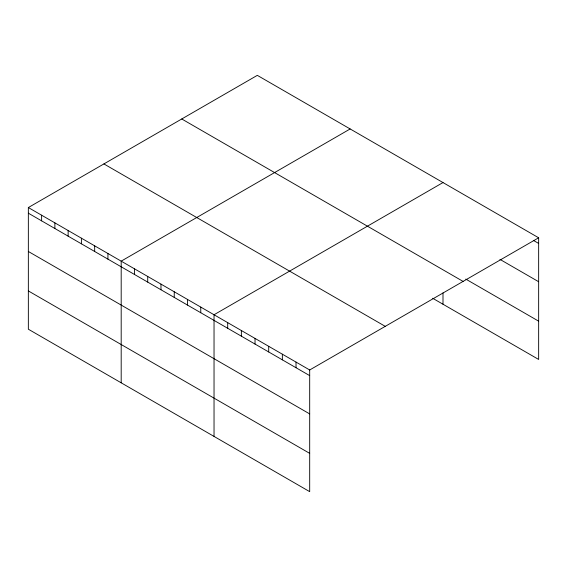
<?xml version="1.0" encoding="UTF-8"?>
<svg xmlns="http://www.w3.org/2000/svg" width="567" height="567" viewBox="0 0 567 567"><rect width="100%" height="100%" fill="white"/><g stroke="black" fill="none" stroke-linecap="round" stroke-linejoin="round"><path stroke-width="0.85" d="M309.688 413.91L309.688 369.975L28.35 207.55L28.35 329.214L309.688 491.646L309.688 413.91L28.35 251.479M432.678 298.27L538.65 359.45L538.65 237.786L257.312 75.354L28.35 207.55M350.151 128.957L121.189 261.146L121.189 382.817M442.997 182.56L214.035 314.749L214.035 436.42M309.688 369.975L538.65 237.786M533.334 240.365L538.65 243.434M499.931 259.367L538.65 281.721M465.769 279.092L538.65 321.163M181.752 118.978L463.09 281.409M103.91 163.927L385.248 326.351M28.35 213.192L309.688 375.623M28.35 290.928L309.688 453.359M442.997 292.912L442.997 304.224M296.024 362.086L296.024 367.735M282.359 354.198L282.359 359.847M268.694 346.309L268.694 351.951M255.03 338.421L255.03 344.063M241.365 330.526L241.365 336.174M227.7 322.637L227.7 328.286M200.768 307.094L200.768 312.736M187.507 299.433L187.507 305.081M174.246 291.778L174.246 297.427M160.978 284.124L160.978 289.765M147.718 276.462L147.718 282.111M134.457 268.808L134.457 274.449M107.928 253.492L107.928 259.14M94.668 245.837L94.668 251.479M81.4 238.175L81.4 243.824M68.139 230.521L68.139 236.163M54.879 222.859L54.879 228.508M41.611 215.205L41.611 220.854"/></g></svg>
